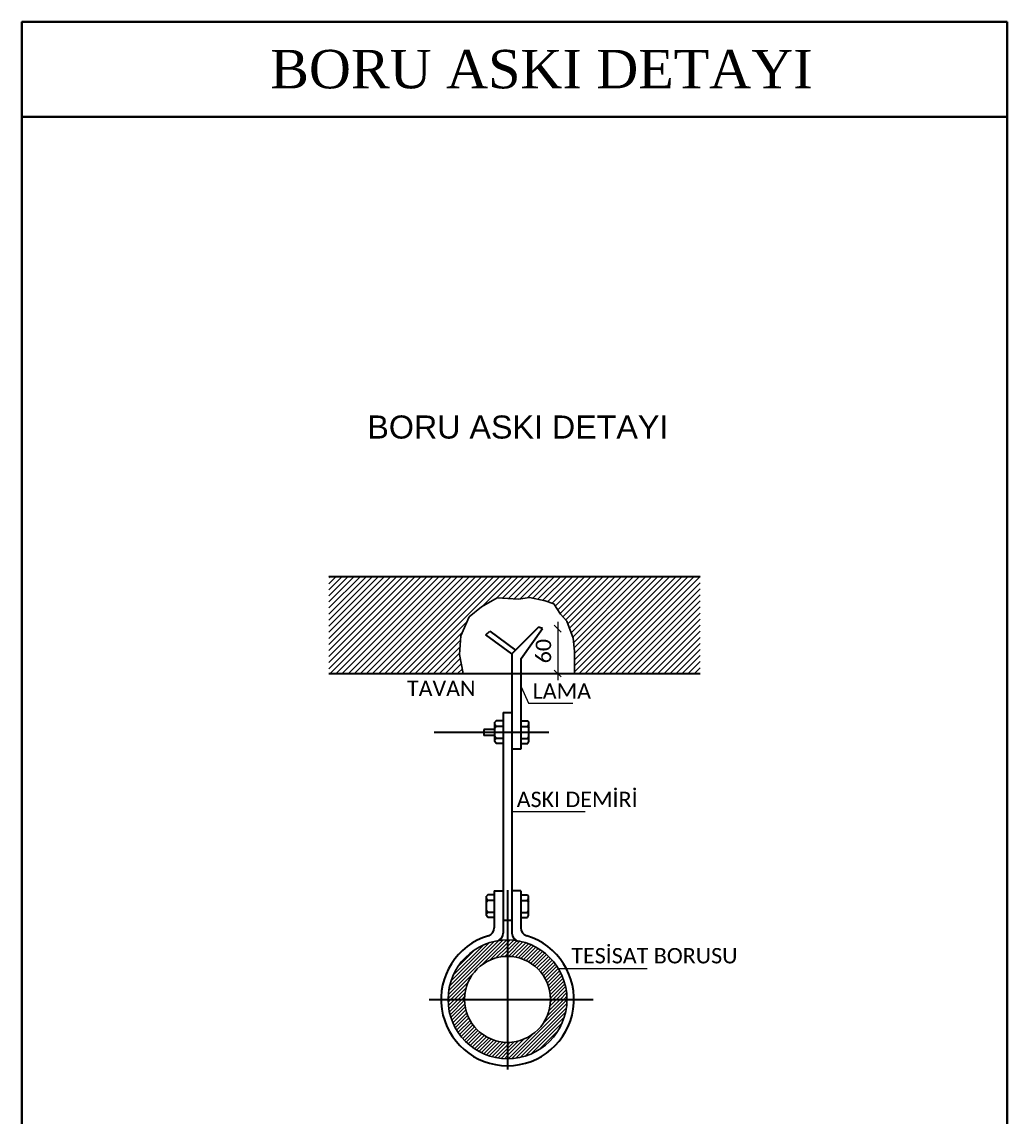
# Model space of a CAD drawing. Header units: centimetres. Extents: x 405464 to 563355, y 50011 to 66875.
# Drawn here: x 556256 to 557793, y 51601 to 53309 of the extents above; entities that cross this region are included whole.
import ezdxf
from ezdxf.enums import TextEntityAlignment as Align

# ---------------------------------------------------------------- set-up
doc = ezdxf.new("R2010")
doc.units = ezdxf.units.CM
for name, color, linetype, lineweight in [('0-KRCN-SHT-DETAY-20', 41, 'Continuous', 20), ('0-KRCN-SHT-DETAY-25', 4, 'Continuous', 25), ('0-KRCN-SHT-DETAY-35', 141, 'Continuous', 35), ('0-KRCN-SHT-DETAY-YAZI', 71, 'Continuous', 35), ('0-KRCN-SHT-DETAY-ÇERÇEVE', 71, 'Continuous', 40), ('0-KRCN-SHT-YAZI', 31, 'Continuous', 35), ('0-KRCN-Z-ANTET', 71, 'Continuous', 30)]:
    doc.layers.add(name, color=color, linetype=linetype, lineweight=lineweight)
doc.styles.add('KATMAN YAZI STİLİ', font='calibri.ttf')
doc.styles.add('M', font='arial.ttf', dxfattribs={"width": 0.8, "height": 15})
doc.styles.add('mm', font='times.ttf', dxfattribs={"height": 3.3})

# ---------------------------------------------------------------- blocks, each defined once
blk = doc.blocks.new('G$CA87F8492')
at = {"layer": '0-KRCN-SHT-DETAY-20'}
for p, q in [((417.81, -467.85), (417.81, -513.5)), ((420.48, -475.89), (415.13, -470.53)), ((415.13, -505.47), (420.48, -510.82)), ((389.38, -518.67), (395.08, -531.45)), ((395.08, -531.45), (429.6, -531.45)), ((382.12, -615.94), (439.09, -615.94)), ((418.26, -738.24), (487.65, -738.24))]:
    blk.add_line(p, q, dxfattribs=at)
at = {"layer": '0-KRCN-SHT-DETAY-25', "color": 171}
for p, q in [((239.34, -433.43), (240.26, -432.51)), ((239.34, -438.16), (244.99, -432.51)), ((239.34, -442.9), (249.72, -432.51)), ((239.34, -447.63), (254.46, -432.51)), ((239.34, -452.36), (259.19, -432.51)), ((239.34, -457.1), (263.92, -432.51)), ((239.34, -461.83), (268.65, -432.51)), ((239.34, -466.56), (273.39, -432.51)), ((239.34, -471.3), (278.12, -432.51)), ((239.34, -476.03), (282.85, -432.51)), ((239.34, -480.76), (287.59, -432.51)), ((239.34, -485.5), (292.32, -432.51)), ((239.34, -490.23), (297.05, -432.51)), ((239.34, -494.96), (301.79, -432.51)), ((239.34, -499.7), (306.52, -432.51)), ((239.34, -504.43), (311.25, -432.51)), ((240.36, -508.14), (315.99, -432.51)), ((245.09, -508.14), (320.72, -432.51)), ((249.82, -508.14), (325.45, -432.51)), ((254.55, -508.14), (330.19, -432.51)), ((259.29, -508.14), (334.92, -432.51)), ((264.02, -508.14), (339.65, -432.51)), ((268.75, -508.14), (344.39, -432.51)), ((273.49, -508.14), (349.12, -432.51)), ((278.22, -508.14), (353.85, -432.51)), ((282.95, -508.14), (358.59, -432.51)), ((287.69, -508.14), (363.32, -432.51)), ((292.42, -508.14), (368.05, -432.51)), ((297.15, -508.14), (372.79, -432.51)), ((301.89, -508.14), (377.52, -432.51)), ((359.06, -455.71), (382.25, -432.51)), ((369.99, -449.51), (386.98, -432.51)), ((374.86, -449.37), (391.72, -432.51)), ((379.32, -449.64), (396.45, -432.51)), ((383.79, -449.91), (401.18, -432.51)), ((388.51, -449.92), (405.92, -432.51)), ((394.11, -449.06), (410.65, -432.51)), ((398.52, -449.37), (415.38, -432.51)), ((402.42, -450.21), (420.12, -432.51)), ((406.31, -451.05), (424.85, -432.51)), ((409.99, -452.1), (429.58, -432.51)), ((413.5, -453.33), (434.32, -432.51)), ((415.92, -455.64), (439.05, -432.51)), ((417.77, -458.53), (443.78, -432.51)), ((419.61, -461.42), (448.52, -432.51)), ((421.81, -463.95), (453.25, -432.51)), ((424.1, -466.39), (457.98, -432.51)), ((425.77, -469.46), (462.72, -432.51)), ((427.06, -472.9), (467.45, -432.51)), ((428.36, -476.34), (472.18, -432.51)), ((429.65, -479.78), (476.92, -432.51)), ((430.26, -483.9), (481.65, -432.51)), ((430.68, -488.21), (486.38, -432.51)), ((430.93, -492.7), (491.11, -432.51)), ((430.93, -497.43), (495.85, -432.51)), ((430.93, -502.16), (500.58, -432.51)), ((430.93, -506.9), (505.31, -432.51)), ((434.42, -508.14), (510.05, -432.51)), ((439.15, -508.14), (514.78, -432.51)), ((443.88, -508.14), (519.51, -432.51)), ((448.62, -508.14), (524.25, -432.51)), ((453.35, -508.14), (528.85, -432.65)), ((458.08, -508.14), (528.85, -437.38)), ((462.82, -508.14), (528.85, -442.11)), ((358.42, -456.07), (370.67, -449.12)), ((370.67, -449.12), (387.22, -450.11)), ((387.22, -450.11), (395.83, -448.79)), ((395.83, -448.79), (408.08, -451.44)), ((408.08, -451.44), (414.71, -453.75)), ((467.55, -508.14), (528.85, -446.85)), ((472.28, -508.14), (528.85, -451.58)), ((348.82, -464.01), (358.42, -456.07)), ((414.71, -453.75), (420, -462.03)), ((477.01, -508.14), (528.85, -456.31)), ((481.75, -508.14), (528.85, -461.05)), ((306.62, -508.14), (347.26, -467.5)), ((342.19, -478.9), (348.82, -464.01)), ((420, -462.03), (424.97, -467.32)), ((424.97, -467.32), (429.94, -480.55)), ((486.48, -508.14), (528.85, -465.78)), ((311.35, -508.14), (343.47, -476.03)), ((491.21, -508.14), (528.85, -470.51)), ((495.95, -508.14), (528.85, -475.25)), ((316.09, -508.14), (341.96, -482.27)), ((341.2, -493.46), (342.19, -478.9)), ((429.94, -480.55), (430.93, -490.81)), ((500.68, -508.14), (528.85, -479.98)), ((505.41, -508.14), (528.85, -484.71)), ((320.82, -508.14), (341.62, -487.35)), ((325.55, -508.14), (341.27, -492.43)), ((344.18, -508.14), (341.2, -493.46)), ((430.93, -490.81), (430.93, -498.42)), ((510.15, -508.14), (528.85, -489.45)), ((514.88, -508.14), (528.85, -494.18)), ((330.29, -508.14), (341.84, -496.59)), ((335.02, -508.14), (342.63, -500.53)), ((430.93, -498.42), (430.93, -508.14)), ((519.61, -508.14), (528.85, -498.91)), ((524.35, -508.14), (528.85, -503.65)), ((339.75, -508.14), (343.43, -504.46)), ((332.46, -758.73), (375.05, -716.13)), ((332.82, -755.52), (371.85, -716.49)), ((333.48, -752.02), (368.35, -717.15)), ((358.33, -735.69), (378.03, -715.99)), ((378.67, -718.19), (380.82, -716.04)), ((378.67, -721.03), (383.47, -716.24)), ((378.67, -723.87), (385.98, -716.57)), ((378.67, -726.71), (388.37, -717.01)), ((334.56, -748.11), (364.44, -718.23)), ((336.31, -743.51), (359.84, -719.99)), ((339.62, -737.36), (353.69, -723.3)), ((365.24, -731.63), (378.67, -718.19)), ((369.65, -730.05), (378.67, -721.03)), ((373.29, -729.25), (378.67, -723.87)), ((379.4, -728.83), (390.66, -717.56)), ((382.07, -728.99), (392.85, -718.21)), ((384.56, -729.34), (394.96, -718.94)), ((386.9, -729.84), (396.98, -719.76)), ((389.1, -730.48), (398.93, -720.65)), ((391.18, -731.24), (400.81, -721.62)), ((393.15, -732.11), (402.61, -722.65)), ((395.02, -733.08), (404.35, -723.75)), ((396.8, -734.14), (406.02, -724.92)), ((376.49, -728.89), (378.67, -726.71)), ((398.48, -735.3), (407.63, -726.15)), ((400.08, -736.54), (409.18, -727.44)), ((401.59, -737.87), (410.66, -728.8)), ((403.01, -739.29), (412.09, -730.22)), ((404.35, -740.79), (413.45, -731.69)), ((405.6, -742.38), (414.75, -733.24)), ((332.32, -761.7), (352.02, -742)), ((406.77, -744.05), (415.98, -734.84)), ((407.84, -745.82), (417.16, -736.51)), ((408.82, -747.68), (418.26, -738.24)), ((409.7, -749.65), (419.3, -740.04)), ((410.46, -751.72), (420.28, -741.91)), ((334.52, -762.34), (347.96, -748.91)), ((411.11, -753.91), (421.17, -743.85)), ((411.63, -756.23), (422, -745.86)), ((411.99, -758.71), (422.74, -747.96)), ((412.18, -761.36), (423.39, -750.15)), ((337.36, -762.34), (346.38, -753.32)), ((340.2, -762.34), (345.58, -756.96)), ((343.04, -762.34), (345.22, -760.17)), ((414.04, -762.34), (423.95, -752.43)), ((416.88, -762.34), (424.41, -754.81)), ((419.72, -762.34), (424.75, -757.31)), ((422.56, -762.34), (424.96, -759.94)), ((332.37, -764.5), (334.52, -762.34)), ((332.56, -767.14), (337.36, -762.34)), ((332.9, -769.65), (340.2, -762.34)), ((333.34, -772.04), (343.04, -762.34)), ((333.89, -774.33), (345.15, -763.07)), ((334.54, -776.52), (345.32, -765.74)), ((335.27, -778.63), (345.67, -768.23)), ((382.01, -808.57), (424.9, -765.68)), ((406.03, -781.71), (425.02, -762.72)), ((409.58, -775.32), (422.56, -762.34)), ((411.05, -771.01), (419.72, -762.34)), ((411.81, -767.41), (416.88, -762.34)), ((412.14, -764.24), (414.04, -762.34)), ((336.09, -780.65), (346.17, -770.57)), ((336.98, -782.6), (346.81, -772.77)), ((337.94, -784.48), (347.57, -774.85)), ((338.98, -786.28), (348.44, -776.83)), ((385.19, -808.23), (424.56, -768.86)), ((388.65, -807.61), (423.93, -772.32)), ((392.52, -806.58), (422.9, -776.2)), ((340.08, -788.02), (349.41, -778.7)), ((341.25, -789.69), (350.47, -780.47)), ((342.48, -791.3), (351.63, -782.15)), ((343.77, -792.85), (352.87, -783.75)), ((345.13, -794.33), (354.2, -785.26)), ((397.04, -804.9), (421.23, -780.71)), ((346.54, -795.76), (355.62, -786.68)), ((348.02, -797.12), (357.12, -788.02)), ((349.56, -798.42), (358.71, -789.27)), ((351.17, -799.65), (360.38, -790.44)), ((352.83, -800.83), (362.15, -791.51)), ((354.57, -801.93), (364.01, -792.49)), ((356.36, -802.98), (365.97, -793.37)), ((358.23, -803.95), (368.04, -794.14)), ((378.67, -806.23), (391.65, -793.25)), ((379.05, -808.69), (398.03, -789.71)), ((402.96, -801.82), (418.15, -786.63)), ((360.18, -804.85), (370.23, -794.79)), ((362.19, -805.67), (372.56, -795.3)), ((364.29, -806.41), (375.03, -795.67)), ((366.48, -807.06), (377.69, -795.85)), ((368.76, -807.62), (378.67, -797.71)), ((371.14, -808.08), (378.67, -800.55)), ((378.67, -803.39), (387.33, -794.72)), ((378.67, -800.55), (383.74, -795.48)), ((378.67, -797.71), (380.57, -795.81)), ((373.64, -808.42), (378.67, -803.39)), ((376.27, -808.63), (378.67, -806.23))]:
    blk.add_line(p, q, dxfattribs=at)
for radius in [46.35, 33.52]:
    blk.add_circle((378.67, -762.34), radius, dxfattribs=at)
at = {"layer": '0-KRCN-SHT-DETAY-35', "color": 132}
for p, q in [((239.34, -432.51), (528.85, -432.51)), ((361.76, -478.06), (364.93, -475.07)), ((382.12, -492.94), (361.76, -478.06)), ((364.93, -475.07), (384.98, -490.07)), ((402.82, -472.09), (382.12, -492.94)), ((389.38, -496.57), (405.99, -473.21)), ((405.99, -473.21), (402.82, -472.09)), ((382.12, -492.94), (382.12, -567.02)), ((389.38, -567.02), (389.38, -496.57)), ((239.34, -508.14), (528.85, -508.14)), ((375.22, -538.63), (382.12, -538.63)), ((375.22, -538.63), (375.22, -700.63)), ((411, -554.17), (321.39, -554.17)), ((382.12, -567.02), (389.38, -567.02)), ((382.12, -567.02), (382.12, -700.63)), ((368.31, -677.58), (375.22, -677.58)), ((368.31, -677.58), (368.31, -706.6)), ((375.22, -677.58), (375.22, -710.67)), ((378.67, -677.05), (378.67, -817.13)), ((389.03, -677.58), (382.12, -677.58)), ((382.12, -677.58), (382.12, -710.67)), ((389.03, -677.58), (389.03, -706.6)), ((375.22, -700.63), (382.12, -700.63)), ((317.53, -762.34), (445.54, -762.34))]:
    blk.add_line(p, q, dxfattribs=at)
at = {"layer": '0-KRCN-SHT-DETAY-35', "color": 120}
for p, q in [((369.76, -545.01), (368.86, -546.14)), ((368.86, -548.21), (368.86, -546.14)), ((374.87, -545.01), (369.76, -545.01)), ((389.38, -545.01), (394.49, -545.01)), ((394.49, -545.01), (395.39, -546.14)), ((395.39, -548.21), (395.39, -546.14)), ((368.86, -551.78), (360.2, -551.78)), ((360.2, -551.78), (360.2, -556.56)), ((368.86, -559.89), (368.86, -548.21)), ((369.76, -549.58), (368.86, -548.21)), ((369.76, -549.58), (368.86, -550.7)), ((368.86, -557.4), (368.86, -550.7)), ((374.87, -549.58), (369.76, -549.58)), ((389.38, -549.58), (394.49, -549.58)), ((394.49, -549.58), (395.39, -548.21)), ((394.49, -549.58), (395.39, -550.7)), ((395.39, -559.89), (395.39, -548.21)), ((395.39, -557.4), (395.39, -550.7)), ((368.86, -556.56), (360.2, -556.56)), ((369.76, -558.76), (368.86, -557.4)), ((369.76, -558.76), (368.86, -559.89)), ((368.86, -561.31), (368.86, -559.89)), ((369.76, -562.68), (368.86, -561.31)), ((374.87, -558.76), (369.76, -558.76)), ((374.87, -562.68), (369.76, -562.68)), ((389.38, -558.76), (394.49, -558.76)), ((389.38, -562.68), (394.49, -562.68)), ((394.49, -558.76), (395.39, -557.4)), ((394.49, -558.76), (395.39, -559.89)), ((394.49, -562.68), (395.39, -561.31)), ((395.39, -561.31), (395.39, -559.89)), ((363.2, -680.74), (362.3, -681.86)), ((362.3, -683.94), (362.3, -681.86)), ((368.31, -680.74), (363.2, -680.74)), ((389.03, -680.74), (394.14, -680.74)), ((394.14, -680.74), (395.04, -681.86)), ((395.04, -683.94), (395.04, -681.86)), ((363.2, -685.31), (362.3, -683.94)), ((362.3, -695.61), (362.3, -683.94)), ((363.2, -685.31), (362.3, -686.43)), ((362.3, -693.12), (362.3, -686.43)), ((368.31, -685.31), (363.2, -685.31)), ((389.03, -685.31), (394.14, -685.31)), ((394.14, -685.31), (395.04, -683.94)), ((394.14, -685.31), (395.04, -686.43)), ((395.04, -695.61), (395.04, -683.94)), ((395.04, -693.12), (395.04, -686.43)), ((363.2, -694.49), (362.3, -693.12)), ((363.2, -694.49), (362.3, -695.61)), ((362.3, -697.04), (362.3, -695.61)), ((363.2, -698.41), (362.3, -697.04)), ((368.31, -694.49), (363.2, -694.49)), ((368.31, -698.41), (363.2, -698.41)), ((389.03, -694.49), (394.14, -694.49)), ((389.03, -698.41), (394.14, -698.41)), ((394.14, -694.49), (395.04, -693.12)), ((394.14, -694.49), (395.04, -695.61)), ((394.14, -698.41), (395.04, -697.04)), ((395.04, -697.04), (395.04, -695.61))]:
    blk.add_line(p, q, dxfattribs=at)
at = {"layer": '0-KRCN-SHT-DETAY-35', "color": 132}
for centre, radius, start, end in [((361.88, -706.6), 6.43, 286.76142, 0), ((395.46, -706.6), 6.43, 180, 253.23858), ((378.67, -762.34), 51.79, 106.76142, 73.23858), ((368.79, -710.67), 6.43, 286.76142, 0), ((388.55, -710.67), 6.43, 180, 253.23858)]:
    blk.add_arc(centre, radius, start, end, dxfattribs=at)
at = {"layer": '0-KRCN-SHT-DETAY-ÇERÇEVE'}
blk.add_line((0, -73.9), (768.18, -73.9), dxfattribs=at)
blk.add_lwpolyline([(768.18, 0), (768.18, -1101.82), (0, -1101.82), (0, 0)], close=True, dxfattribs=at)
at = {"layer": '0-KRCN-SHT-DETAY-YAZI', "style": 'KATMAN YAZI STİLİ'}
blk.add_text('60', height=12, rotation=90, dxfattribs=at).set_placement((412.63, -500.23))
for s, p in [('TAVAN', (300.26, -525.81)), ('LAMA', (398.27, -527.89)), ('ASKI DEMİRİ', (385.81, -612.4)), ('TESİSAT BORUSU', (428.4, -734.3))]:
    blk.add_text(s, height=12, dxfattribs=at).set_placement(p)
at = {"layer": '0-KRCN-SHT-YAZI', "ltscale": 50, "style": 'mm'}
blk.add_text('BORU ASKI DETAYI', height=30, dxfattribs=at).set_placement((405.05, -36.82), align=Align.MIDDLE)
at = {"layer": '0-KRCN-Z-ANTET', "style": 'M'}
blk.add_text('BORU ASKI DETAYI', height=18, dxfattribs=at).set_placement((269.36, -324.95))
blk = doc.blocks.new('*U215')
at = {"layer": '0-KRCN-SHT-DETAY-ÇERÇEVE', "xscale": 2, "yscale": 2, "zscale": 2}
blk.add_blockref('G$CA87F8492', (0, 0), dxfattribs=at)

msp = doc.modelspace()

# ---------------------------------------------------------------- block references
at = {"layer": '0-KRCN-SHT-DETAY-ÇERÇEVE'}
msp.add_blockref('*U215', (556256.3, 53309.4), dxfattribs=at)

doc.saveas('drawing.dxf')
